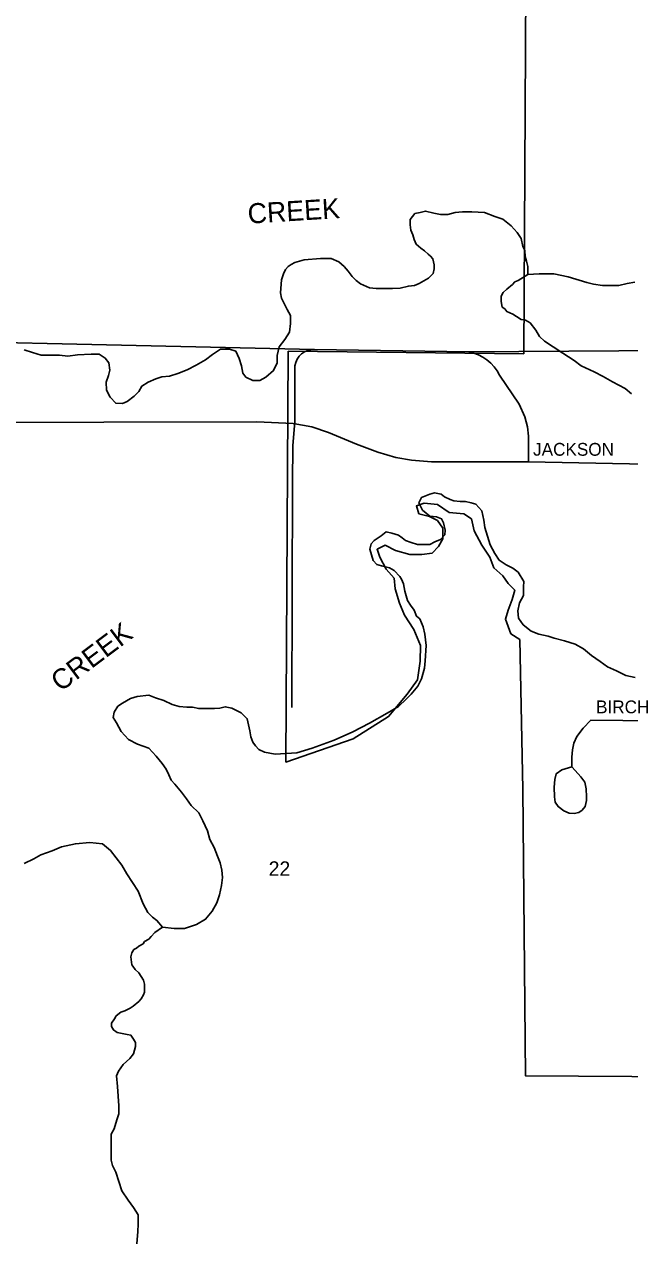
# Model space of a CAD drawing. Extents: x -18.23 to -13.35, y 92.55 to 96.49.
# Drawn here: x -17.046 to -16.418, y 93.722 to 94.987 of the extents above; entities that cross this region are included whole.
import ezdxf

# ---------------------------------------------------------------- set-up
doc = ezdxf.new("R2010")
doc.units = 0
for name, color, linetype in [('PL City City Limits and Fill', 7, 'Continuous'), ('PL City Local Rd Street Names', 7, 'Continuous'), ('PL City Local Roads', 7, 'Continuous'), ('PL City River and Creek Text', 7, 'Continuous'), ('PL City Rivers', 7, 'Continuous'), ('PL City Section Lines', 7, 'Continuous'), ('PL City Tributaries', 7, 'Continuous')]:
    doc.layers.add(name, color=color, linetype=linetype)

msp = doc.modelspace()

# ---------------------------------------------------------------- linework, layer by layer
at = {"layer": 'PL City City Limits and Fill'}
for points in [[(-16.4208, 95.1485), (-16.5247, 95.1533), (-16.5277, 94.6447), (-16.7724, 94.6476)], [(-16.7724, 94.6476), (-16.7747, 94.2206), (-16.7048, 94.2449), (-16.668, 94.268), (-16.6488, 94.2912), (-16.638, 94.3062), (-16.6352, 94.3254), (-16.6351, 94.3418), (-16.642, 94.3583), (-16.6516, 94.3734), (-16.6569, 94.3856), (-16.6611, 94.4006), (-16.6624, 94.4116), (-16.6705, 94.4212), (-16.6773, 94.4336), (-16.68, 94.4417), (-16.6718, 94.4459), (-16.661, 94.4404), (-16.6461, 94.4362), (-16.6337, 94.4361), (-16.6229, 94.4377), (-16.6161, 94.4445), (-16.6119, 94.4527), (-16.6119, 94.4635), (-16.6174, 94.4717), (-16.6255, 94.4759), (-16.6365, 94.4786), (-16.6392, 94.4868), (-16.631, 94.4896), (-16.6174, 94.4883), (-16.6051, 94.4799), (-16.5901, 94.4785), (-16.5819, 94.4732), (-16.5793, 94.4608), (-16.5711, 94.4458), (-16.563, 94.4334), (-16.5588, 94.4223), (-16.5493, 94.4141), (-16.5438, 94.406), (-16.537, 94.3991), (-16.5399, 94.3896), (-16.5439, 94.3786), (-16.5467, 94.3691), (-16.5412, 94.354), (-16.5317, 94.3479), (-16.5288, 94.1925)], [(-16.5288, 94.1925), (-16.5258, 93.8947), (-16.029, 93.8917)]]:
    msp.add_lwpolyline(points, dxfattribs=at)
at = {"layer": 'PL City Local Roads'}
msp.add_line((-16.745, 94.6491), (-16.5846, 94.6469), dxfattribs=at)
for points in [[(-16.7685, 94.2775), (-16.7678, 94.5115), (-16.7676, 94.5492), (-16.7653, 94.5743), (-16.7653, 94.6321)], [(-16.5227, 94.5324), (-16.5229, 94.5592), (-16.5238, 94.5688), (-16.5265, 94.5791), (-16.5325, 94.5925), (-16.5528, 94.6226)], [(-17.2471, 94.5744), (-17.1231, 94.5733), (-16.8048, 94.5742), (-16.7672, 94.5723), (-16.7478, 94.5688), (-16.7305, 94.5629), (-16.7015, 94.5509), (-16.6792, 94.5427), (-16.6607, 94.5371), (-16.6444, 94.5344), (-16.6236, 94.5325), (-16.5227, 94.5324), (-16.3307, 94.5288), (-16.2061, 94.5274), (-16.1443, 94.5281), (-16.0839, 94.5274), (-16.0214, 94.5274), (-15.957, 94.5277), (-15.8941, 94.5251), (-15.7723, 94.5262)], [(-16.4778, 94.2159), (-16.4883, 94.2128), (-16.4939, 94.2086), (-16.4956, 94.2025), (-16.496, 94.1948), (-16.4958, 94.1845), (-16.4951, 94.1792), (-16.4921, 94.1744), (-16.4862, 94.1701), (-16.4805, 94.1675), (-16.4752, 94.1673), (-16.4706, 94.1682), (-16.467, 94.1709), (-16.4638, 94.1746), (-16.4626, 94.1808), (-16.4627, 94.1845), (-16.4629, 94.1928), (-16.4644, 94.2), (-16.4685, 94.2055), (-16.4743, 94.2121), (-16.4778, 94.2159), (-16.4777, 94.2257), (-16.4771, 94.2335), (-16.4757, 94.2402), (-16.4727, 94.2474), (-16.4661, 94.2558), (-16.458, 94.2643), (-16.3249, 94.2629)]]:
    msp.add_lwpolyline(points, dxfattribs=at)
for centre, radius, start, end in [((-16.7459, 94.6296), 0.0196, 87.2812, 172.4537), ((-16.5943, 94.6012), 0.0467, 27.2892, 77.9451)]:
    msp.add_arc(centre, radius, start, end, dxfattribs=at)
at = {"layer": 'PL City Rivers'}
for points in [[(-17.0464, 94.6488), (-17.0379, 94.646), (-17.0289, 94.6432), (-17.0177, 94.6432), (-17.0098, 94.6432), (-17.0013, 94.6424), (-16.9911, 94.6438), (-16.9768, 94.6444), (-16.9688, 94.6444), (-16.9624, 94.6402), (-16.9587, 94.6354), (-16.9577, 94.6278), (-16.9588, 94.6223), (-16.9615, 94.6154), (-16.961, 94.6071), (-16.9573, 94.5995), (-16.9514, 94.5933), (-16.9445, 94.5932), (-16.9397, 94.5953), (-16.9323, 94.6008), (-16.9275, 94.6056), (-16.9243, 94.6111), (-16.9179, 94.6152), (-16.9099, 94.6187), (-16.9035, 94.6207), (-16.8955, 94.6214), (-16.887, 94.6241), (-16.8774, 94.6282), (-16.8678, 94.633), (-16.8582, 94.6385), (-16.8508, 94.644), (-16.8428, 94.6495), (-16.8332, 94.6494), (-16.8268, 94.6474), (-16.8231, 94.6397), (-16.821, 94.6322), (-16.8195, 94.6246), (-16.8163, 94.6204), (-16.8089, 94.6169), (-16.8019, 94.6169), (-16.7955, 94.6203), (-16.7875, 94.6272), (-16.7838, 94.6355), (-16.7838, 94.6431), (-16.7816, 94.652), (-16.7757, 94.6596), (-16.7709, 94.6672), (-16.7698, 94.6761), (-16.7698, 94.6844), (-16.7735, 94.6906), (-16.7767, 94.6976), (-16.7793, 94.7024), (-16.7804, 94.7079), (-16.7792, 94.7217), (-16.7771, 94.7279), (-16.775, 94.7321), (-16.7723, 94.7355), (-16.7691, 94.7376), (-16.7654, 94.7396), (-16.7558, 94.7423), (-16.7388, 94.7437), (-16.7276, 94.7436), (-16.7196, 94.7401), (-16.7143, 94.7353), (-16.7101, 94.7305), (-16.7059, 94.7249), (-16.7016, 94.7208), (-16.6974, 94.7173), (-16.6878, 94.7131), (-16.6809, 94.7124), (-16.6713, 94.7124), (-16.6639, 94.7124), (-16.6559, 94.713), (-16.6474, 94.7151), (-16.641, 94.7157), (-16.6362, 94.7178), (-16.6314, 94.7205), (-16.6266, 94.7233), (-16.6218, 94.7281), (-16.6208, 94.7329), (-16.6207, 94.7371), (-16.6223, 94.7433), (-16.6244, 94.746), (-16.6271, 94.7481), (-16.6308, 94.7516), (-16.6345, 94.7544), (-16.6393, 94.7585), (-16.6414, 94.7633), (-16.643, 94.7682), (-16.6451, 94.773), (-16.6456, 94.7785), (-16.6456, 94.7841), (-16.6408, 94.7903), (-16.6354, 94.7916), (-16.6296, 94.793), (-16.6211, 94.7909), (-16.6142, 94.7895), (-16.6067, 94.7895), (-16.5988, 94.7915), (-16.5913, 94.7922), (-16.5817, 94.7921), (-16.5684, 94.7914), (-16.5578, 94.7872), (-16.5493, 94.7844), (-16.5408, 94.7775), (-16.5345, 94.7706), (-16.5303, 94.7643), (-16.5287, 94.7561), (-16.5266, 94.7519), (-16.5261, 94.7457), (-16.525, 94.7409), (-16.5234, 94.7353), (-16.5235, 94.7271)], [(-16.4159, 94.6032), (-16.4223, 94.6087), (-16.4356, 94.6157), (-16.4451, 94.6212), (-16.4547, 94.6261), (-16.468, 94.6323), (-16.4754, 94.6379), (-16.4871, 94.6455), (-16.4971, 94.6518), (-16.5062, 94.658), (-16.5115, 94.6628), (-16.5152, 94.6691), (-16.521, 94.6767), (-16.5258, 94.6795), (-16.5305, 94.6802), (-16.5353, 94.6836), (-16.539, 94.6857), (-16.5454, 94.6885), (-16.5475, 94.6913), (-16.5502, 94.6933), (-16.5512, 94.6989), (-16.5512, 94.7044), (-16.5491, 94.7085), (-16.5453, 94.712), (-16.5395, 94.7168), (-16.5368, 94.7195), (-16.5336, 94.7209), (-16.5235, 94.7271)], [(-16.5235, 94.7271), (-16.5118, 94.7277), (-16.4963, 94.7277), (-16.4815, 94.7248), (-16.4623, 94.7186), (-16.4554, 94.7172), (-16.4459, 94.7158), (-16.4363, 94.7157), (-16.4289, 94.7157), (-16.4203, 94.7177), (-16.4124, 94.7191)], [(-16.9028, 94.0493), (-16.8906, 94.0479), (-16.8799, 94.0478), (-16.8677, 94.0519), (-16.8581, 94.0574), (-16.8512, 94.0657), (-16.8463, 94.0746), (-16.8437, 94.0829), (-16.8415, 94.0926), (-16.8404, 94.1008), (-16.8414, 94.1084), (-16.843, 94.116), (-16.8456, 94.1229), (-16.8493, 94.1319), (-16.8536, 94.1402), (-16.8562, 94.1492), (-16.8609, 94.1596), (-16.8652, 94.1679), (-16.8731, 94.1755), (-16.8779, 94.1824), (-16.8832, 94.1893), (-16.8901, 94.1976), (-16.8938, 94.2018), (-16.8964, 94.2073), (-16.899, 94.2135), (-16.9033, 94.2191), (-16.9096, 94.2267), (-16.9171, 94.235), (-16.9287, 94.2392), (-16.9383, 94.244), (-16.9457, 94.2523), (-16.9505, 94.2613), (-16.9542, 94.2669), (-16.9531, 94.2724), (-16.9493, 94.2786), (-16.9445, 94.282), (-16.936, 94.2868), (-16.9291, 94.2889), (-16.9169, 94.2902), (-16.91, 94.2874), (-16.9015, 94.2846), (-16.893, 94.2804), (-16.8855, 94.2784), (-16.8776, 94.2776), (-16.8717, 94.2776), (-16.8653, 94.2762), (-16.8558, 94.2762), (-16.8488, 94.2762), (-16.8435, 94.2768), (-16.8377, 94.2782), (-16.8308, 94.2768), (-16.8212, 94.2719), (-16.8148, 94.2657), (-16.8122, 94.2533), (-16.8112, 94.247), (-16.8091, 94.2415), (-16.8064, 94.2374), (-16.8027, 94.2339), (-16.7969, 94.2311), (-16.7857, 94.229), (-16.7634, 94.2303), (-16.7474, 94.2351), (-16.7245, 94.2433), (-16.7053, 94.2522), (-16.6878, 94.2611), (-16.6696, 94.2714), (-16.6579, 94.2783), (-16.6494, 94.2865), (-16.6446, 94.2913), (-16.6376, 94.2996), (-16.6339, 94.3072), (-16.6307, 94.3182), (-16.6301, 94.3258), (-16.629, 94.3417), (-16.6306, 94.3534), (-16.6321, 94.361), (-16.6358, 94.3693), (-16.639, 94.3721), (-16.6416, 94.3783), (-16.6453, 94.3838), (-16.6485, 94.3886), (-16.6511, 94.3983), (-16.6527, 94.4059), (-16.6548, 94.4108), (-16.6564, 94.4135), (-16.6622, 94.4197), (-16.667, 94.4225), (-16.6755, 94.4246), (-16.6803, 94.426), (-16.684, 94.4302), (-16.6877, 94.4419), (-16.6861, 94.4474), (-16.6829, 94.4509), (-16.6759, 94.4557), (-16.6706, 94.4598), (-16.6648, 94.4584), (-16.6579, 94.4563), (-16.6541, 94.4535), (-16.6504, 94.4508), (-16.6446, 94.4487), (-16.6382, 94.4466), (-16.6324, 94.4466), (-16.6254, 94.4465), (-16.6201, 94.4493), (-16.6143, 94.452), (-16.6095, 94.4568), (-16.6094, 94.4617), (-16.611, 94.4693), (-16.6131, 94.4734), (-16.6184, 94.4755), (-16.6253, 94.4762), (-16.6328, 94.4824), (-16.6365, 94.49), (-16.6338, 94.4956), (-16.6253, 94.499), (-16.6205, 94.5003), (-16.6136, 94.4989), (-16.6099, 94.4962), (-16.604, 94.4934), (-16.6003, 94.492), (-16.5939, 94.4913), (-16.5881, 94.4913), (-16.5822, 94.4899), (-16.5774, 94.4885), (-16.5711, 94.4815), (-16.569, 94.4719), (-16.568, 94.4643), (-16.5653, 94.4553), (-16.5627, 94.4463), (-16.5579, 94.4373), (-16.5532, 94.4304), (-16.5458, 94.4256), (-16.5389, 94.4221), (-16.5335, 94.4179), (-16.5277, 94.4083), (-16.5278, 94.4027), (-16.5278, 94.3938), (-16.5321, 94.3862), (-16.5337, 94.3779), (-16.5332, 94.3703), (-16.5284, 94.3634), (-16.5199, 94.3565), (-16.512, 94.3537), (-16.5024, 94.3516), (-16.496, 94.3495), (-16.4854, 94.3467), (-16.4742, 94.3432), (-16.4658, 94.3383), (-16.4573, 94.3314), (-16.4482, 94.3252), (-16.4408, 94.3196), (-16.4313, 94.3155), (-16.4217, 94.3106), (-16.4121, 94.3085)], [(-17.0467, 94.1154), (-17.0366, 94.1202), (-17.0291, 94.1243), (-17.0174, 94.1284), (-17.0078, 94.1325), (-16.9934, 94.1359), (-16.9785, 94.1372), (-16.9653, 94.1358), (-16.9568, 94.1288), (-16.951, 94.1212), (-16.9451, 94.1136), (-16.9398, 94.1046), (-16.9282, 94.0867), (-16.9229, 94.0735), (-16.9182, 94.0645), (-16.9134, 94.0597), (-16.9086, 94.0562), (-16.9028, 94.0493)]]:
    msp.add_lwpolyline(points, dxfattribs=at)
at = {"layer": 'PL City Section Lines'}
for points in [[(-17.3315, 94.6625), (-16.745, 94.6491)], [(-16.5846, 94.6469), (-15.8575, 94.6515)]]:
    msp.add_lwpolyline(points, dxfattribs=at)
at = {"layer": 'PL City Tributaries'}
msp.add_lwpolyline([(-16.9295, 93.7202), (-16.9284, 93.7333), (-16.9283, 93.7409), (-16.9283, 93.7506), (-16.9331, 93.7582), (-16.9384, 93.7658), (-16.9452, 93.7755), (-16.9515, 93.7948), (-16.9547, 93.8017), (-16.9563, 93.8073), (-16.9562, 93.8342), (-16.953, 93.8397), (-16.9503, 93.8493), (-16.9481, 93.8555), (-16.9481, 93.8638), (-16.9496, 93.8838), (-16.9507, 93.8949), (-16.9485, 93.8997), (-16.9437, 93.9066), (-16.9368, 93.9128), (-16.933, 93.9176), (-16.9309, 93.9252), (-16.9309, 93.9293), (-16.933, 93.9328), (-16.9356, 93.9369), (-16.9394, 93.9376), (-16.95, 93.9397), (-16.9537, 93.9425), (-16.9558, 93.946), (-16.9558, 93.9494), (-16.9526, 93.9542), (-16.951, 93.957), (-16.9462, 93.9611), (-16.9419, 93.9625), (-16.9366, 93.9652), (-16.9334, 93.9673), (-16.9275, 93.9721), (-16.9249, 93.9748), (-16.9227, 93.979), (-16.9217, 93.9817), (-16.9216, 93.9852), (-16.9216, 93.99), (-16.9227, 93.9942), (-16.9274, 94.0018), (-16.9311, 94.0052), (-16.9338, 94.0087), (-16.9348, 94.0101), (-16.9359, 94.0184), (-16.9348, 94.0225), (-16.9327, 94.0259), (-16.93, 94.0273), (-16.9273, 94.0294), (-16.9231, 94.0321), (-16.9215, 94.0342), (-16.9172, 94.0369), (-16.9145, 94.0397), (-16.9108, 94.0438), (-16.9028, 94.0493)], dxfattribs=at)

# ---------------------------------------------------------------- texts
at = {"layer": 'PL City Local Rd Street Names'}
for s, rotation, p in [('JACKSON', 359.9251, (-16.518, 94.5389)), ('BIRCH', 359.9528, (-16.4526, 94.2714))]:
    msp.add_text(s, height=0.0133, rotation=rotation, dxfattribs=at).set_placement(p)
at = {"layer": 'PL City River and Creek Text'}
for rotation, p in [(3.514, (-16.8138, 94.7798)), (36.8853, (-17.0088, 94.2931))]:
    msp.add_text('CREEK', height=0.0208, rotation=rotation, dxfattribs=at).set_placement(p)
at = {"layer": 'PL City Section Lines'}
msp.add_text('22', height=0.015, rotation=359.9142, dxfattribs=at).set_placement((-16.7926, 94.1026))

doc.saveas('drawing.dxf')
